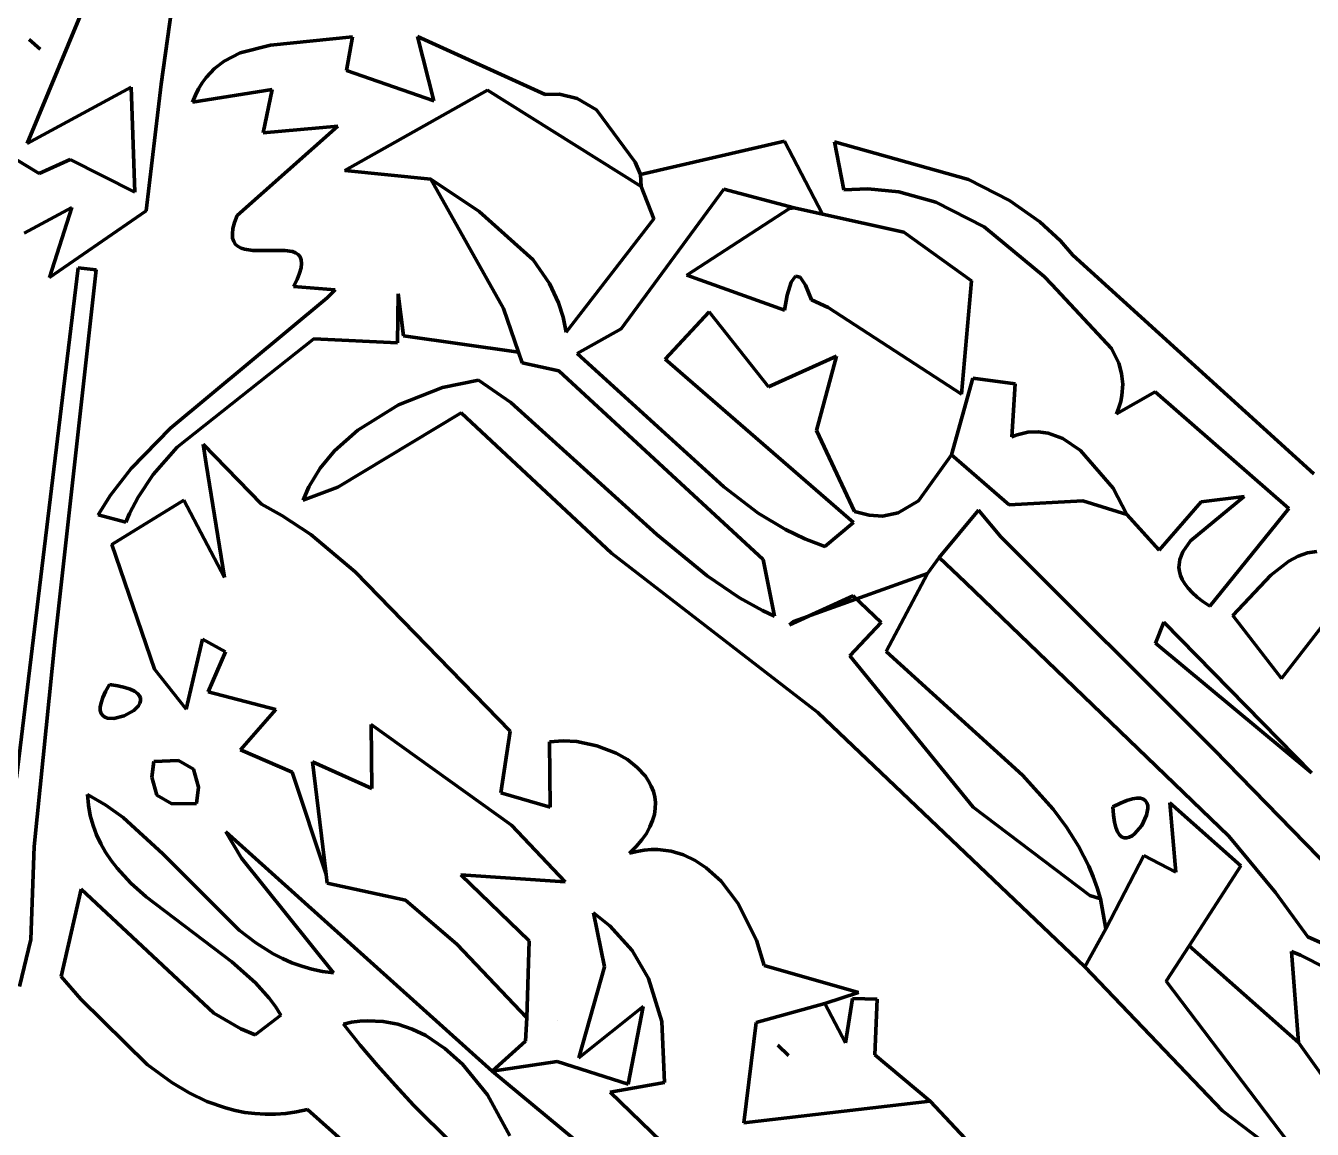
# Model space of a CAD drawing. Header units: millimetres. Extents: x 0 to 8.5, y 0 to 13.2.
# Drawn here: x 2.39 to 3.083, y 8.202 to 8.796 of the extents above; entities that cross this region are included whole.
import ezdxf

# ---------------------------------------------------------------- set-up
doc = ezdxf.new("R2010")
doc.units = ezdxf.units.MM
for name, color, linetype, lineweight in [('color#060606ff', 7, 'CONTINUOUS', 100), ('color#5c5c5cff', 7, 'CONTINUOUS', 100), ('color#aeaeaeff', 7, 'CONTINUOUS', 100), ('color#ffffffff', 7, 'CONTINUOUS', 100)]:
    doc.layers.add(name, color=color, linetype=linetype, lineweight=lineweight)

msp = doc.modelspace()

# ---------------------------------------------------------------- linework, layer by layer
at = {"layer": 'color#060606ff'}
for p, q in [((2.52164, 8.78546), (2.56591, 8.78991)), ((2.56591, 8.78991), (2.56258, 8.77175)), ((2.60085, 8.79012), (2.66956, 8.75889)), ((2.60959, 8.75554), (2.60085, 8.79012)), ((2.39189, 8.7885), (2.3977, 8.78332)), ((2.3977, 8.78332), (2.39189, 8.7885)), ((2.50546, 8.78127), (2.52164, 8.78546)), ((2.49162, 8.7729), (2.4968, 8.77686)), ((2.4968, 8.77686), (2.50546, 8.78127)), ((2.48701, 8.76798), (2.49162, 8.7729)), ((2.56258, 8.77175), (2.60959, 8.75554)), ((2.48132, 8.75856), (2.48304, 8.76199)), ((2.48304, 8.76199), (2.48494, 8.76513)), ((2.48494, 8.76513), (2.48701, 8.76798)), ((2.52257, 8.76155), (2.47979, 8.75481)), ((2.47979, 8.75481), (2.48132, 8.75856)), ((2.51778, 8.73833), (2.52257, 8.76155)), ((2.6385, 8.76117), (2.56176, 8.71806)), ((2.72133, 8.70935), (2.6385, 8.76117)), ((2.66956, 8.75889), (2.67738, 8.75909)), ((2.67738, 8.75909), (2.6869, 8.75684)), ((2.6869, 8.75684), (2.69732, 8.75071)), ((2.69732, 8.75071), (2.71811, 8.72252)), ((2.50371, 8.69376), (2.55798, 8.74195)), ((2.55798, 8.74195), (2.51778, 8.73833)), ((2.71811, 8.72252), (2.72099, 8.71592)), ((2.56176, 8.71806), (2.60806, 8.71333)), ((2.60806, 8.71333), (2.6471, 8.64365)), ((2.72099, 8.71592), (2.72133, 8.70935)), ((2.50232, 8.68995), (2.50371, 8.69376)), ((2.74582, 8.66166), (2.80115, 8.69754)), ((2.80115, 8.69754), (2.8036, 8.69796)), ((2.8036, 8.69796), (2.81882, 8.69442)), ((2.81882, 8.69442), (2.86265, 8.68477)), ((2.50119, 8.68392), (2.50149, 8.68668)), ((2.50149, 8.68668), (2.50232, 8.68995)), ((2.50135, 8.68161), (2.50119, 8.68392)), ((2.50196, 8.67972), (2.50135, 8.68161)), ((2.50295, 8.67821), (2.50196, 8.67972)), ((2.86265, 8.68477), (2.89908, 8.65849)), ((2.50428, 8.67704), (2.50295, 8.67821)), ((2.50592, 8.67617), (2.50428, 8.67704)), ((2.50782, 8.67555), (2.50592, 8.67617)), ((2.51223, 8.67494), (2.50782, 8.67555)), ((2.52953, 8.67499), (2.51223, 8.67494)), ((2.53358, 8.67431), (2.52953, 8.67499)), ((2.53524, 8.67365), (2.53358, 8.67431)), ((2.5366, 8.67273), (2.53524, 8.67365)), ((2.53761, 8.6715), (2.5366, 8.67273)), ((2.38494, 8.39073), (2.41819, 8.66565)), ((2.41819, 8.66565), (2.42796, 8.66446)), ((2.53739, 8.66273), (2.53817, 8.66558)), ((2.53824, 8.66993), (2.53761, 8.6715)), ((2.53817, 8.66558), (2.53845, 8.66797)), ((2.53845, 8.66797), (2.53824, 8.66993)), ((2.42796, 8.66446), (2.40587, 8.46579)), ((2.53409, 8.65546), (2.53604, 8.65937)), ((2.53604, 8.65937), (2.53739, 8.66273)), ((2.79844, 8.64271), (2.74582, 8.66166)), ((2.80197, 8.65788), (2.7999, 8.65094)), ((2.80432, 8.66108), (2.80197, 8.65788)), ((2.80694, 8.66056), (2.80432, 8.66108)), ((2.80982, 8.65631), (2.80694, 8.66056)), ((2.89908, 8.65849), (2.89376, 8.59747)), ((2.55648, 8.65375), (2.53409, 8.65546)), ((2.55221, 8.64943), (2.55648, 8.65375)), ((2.59049, 8.65165), (2.59018, 8.62518)), ((2.59325, 8.6289), (2.59049, 8.65165)), ((2.7999, 8.65094), (2.79844, 8.64271)), ((2.81298, 8.64833), (2.80982, 8.65631)), ((2.46795, 8.57923), (2.55221, 8.64943)), ((2.82199, 8.64422), (2.81298, 8.64833)), ((2.89376, 8.59747), (2.82199, 8.64422)), ((2.6471, 8.64365), (2.65522, 8.62018)), ((2.54509, 8.62727), (2.47143, 8.56905)), ((2.59018, 8.62518), (2.54509, 8.62727)), ((2.65522, 8.62018), (2.59325, 8.6289)), ((2.88843, 8.5649), (2.89975, 8.60623)), ((2.89975, 8.60623), (2.9226, 8.60318)), ((2.9226, 8.60318), (2.9209, 8.57453)), ((2.44675, 8.55759), (2.46795, 8.57923)), ((2.9209, 8.57453), (2.92376, 8.57567)), ((2.92376, 8.57567), (2.92943, 8.57704)), ((2.92943, 8.57704), (2.93498, 8.57727)), ((2.93498, 8.57727), (2.9404, 8.57647)), ((2.9404, 8.57647), (2.9482, 8.57361)), ((2.47143, 8.56905), (2.45861, 8.55433)), ((2.48542, 8.57066), (2.51686, 8.53826)), ((2.48714, 8.55996), (2.48542, 8.57066)), ((2.9482, 8.57361), (2.95786, 8.56727)), ((2.91938, 8.53787), (2.88843, 8.5649)), ((2.95786, 8.56727), (2.97535, 8.54691)), ((2.43555, 8.54309), (2.44675, 8.55759)), ((2.45861, 8.55433), (2.45046, 8.5421)), ((2.49691, 8.49888), (2.48714, 8.55996)), ((2.97535, 8.54691), (2.98273, 8.5327)), ((2.42888, 8.53263), (2.43555, 8.54309)), ((2.43628, 8.51652), (2.47515, 8.5405)), ((2.45046, 8.5421), (2.44586, 8.53328)), ((2.47515, 8.5405), (2.49691, 8.49888)), ((2.95911, 8.54004), (2.91938, 8.53787)), ((2.98273, 8.5327), (2.95911, 8.54004)), ((2.44586, 8.53328), (2.44384, 8.52865)), ((2.51686, 8.53826), (2.52787, 8.53229)), ((2.44384, 8.52865), (2.42888, 8.53263)), ((2.52787, 8.53229), (2.54342, 8.52199)), ((2.54342, 8.52199), (2.56725, 8.50196)), ((2.45931, 8.44946), (2.43628, 8.51652)), ((2.87543, 8.50099), (2.88169, 8.50962)), ((2.88169, 8.50962), (2.89589, 8.49606)), ((2.56725, 8.50196), (2.6508, 8.41614)), ((2.85309, 8.45896), (2.87543, 8.50099)), ((2.89589, 8.49606), (3.03768, 8.35953)), ((2.40587, 8.46579), (2.39449, 8.35399)), ((2.48504, 8.46554), (2.47624, 8.42791)), ((2.49746, 8.45887), (2.48504, 8.46554)), ((2.48823, 8.43734), (2.49746, 8.45887)), ((2.92662, 8.39236), (2.85309, 8.45896)), ((2.47624, 8.42791), (2.45931, 8.44946)), ((2.43142, 8.43419), (2.43294, 8.43743)), ((2.43294, 8.43743), (2.43509, 8.44114)), ((2.43509, 8.44114), (2.43959, 8.44049)), ((2.43959, 8.44049), (2.4433, 8.43967)), ((2.4433, 8.43967), (2.44626, 8.43869)), ((2.44626, 8.43869), (2.44853, 8.4376)), ((2.44853, 8.4376), (2.45016, 8.4364)), ((2.45016, 8.4364), (2.45121, 8.43513)), ((2.52452, 8.42773), (2.48823, 8.43734)), ((2.43006, 8.42909), (2.43048, 8.43142)), ((2.43048, 8.43142), (2.43142, 8.43419)), ((2.4506, 8.42979), (2.44816, 8.4273)), ((2.45137, 8.43112), (2.4506, 8.42979)), ((2.45121, 8.43513), (2.45173, 8.43381)), ((2.45176, 8.43247), (2.45137, 8.43112)), ((2.45173, 8.43381), (2.45176, 8.43247)), ((2.43011, 8.42716), (2.43006, 8.42909)), ((2.43058, 8.42562), (2.43011, 8.42716)), ((2.43141, 8.42445), (2.43058, 8.42562)), ((2.43255, 8.42361), (2.43141, 8.42445)), ((2.43395, 8.42309), (2.43255, 8.42361)), ((2.43732, 8.42289), (2.43395, 8.42309)), ((2.443, 8.42434), (2.43732, 8.42289)), ((2.44816, 8.4273), (2.443, 8.42434)), ((2.50558, 8.40612), (2.52452, 8.42773)), ((2.6515, 8.36546), (2.57584, 8.41975)), ((2.57584, 8.41975), (2.5763, 8.3853)), ((2.6508, 8.41614), (2.64575, 8.38294)), ((2.67201, 8.41027), (2.67921, 8.41083)), ((2.6723, 8.37518), (2.67201, 8.41027)), ((2.67921, 8.41083), (2.68657, 8.41046)), ((2.68657, 8.41046), (2.6975, 8.40827)), ((2.53347, 8.39395), (2.50558, 8.40612)), ((2.6975, 8.40827), (2.70773, 8.4043)), ((2.70773, 8.4043), (2.71385, 8.40075)), ((2.45786, 8.39131), (2.45891, 8.39983)), ((2.45891, 8.39983), (2.47228, 8.40034)), ((2.47228, 8.40034), (2.4803, 8.39569)), ((2.4803, 8.39569), (2.48298, 8.38589)), ((2.5763, 8.3853), (2.54431, 8.39961)), ((2.54431, 8.39961), (2.55154, 8.34051)), ((2.71385, 8.40075), (2.71918, 8.39656)), ((2.71918, 8.39656), (2.72354, 8.39178)), ((2.46053, 8.38167), (2.45786, 8.39131)), ((2.55174, 8.33888), (2.53347, 8.39395)), ((2.72354, 8.39178), (2.7253, 8.38919)), ((2.7253, 8.38919), (2.72673, 8.38647)), ((2.94306, 8.37416), (2.92662, 8.39236)), ((2.42374, 8.37616), (2.42323, 8.38201)), ((2.42323, 8.38201), (2.43308, 8.3763)), ((2.46856, 8.37695), (2.46053, 8.38167)), ((2.48298, 8.38589), (2.48194, 8.37715)), ((2.64575, 8.38294), (2.6723, 8.37518)), ((2.72673, 8.38647), (2.72784, 8.38363)), ((2.72784, 8.38363), (2.72857, 8.38068)), ((2.72857, 8.38068), (2.72893, 8.37763)), ((2.42473, 8.37059), (2.42374, 8.37616)), ((2.43308, 8.3763), (2.44234, 8.36962)), ((2.48194, 8.37715), (2.46856, 8.37695)), ((2.72887, 8.37447), (2.72838, 8.37123)), ((2.72893, 8.37763), (2.72887, 8.37447)), ((2.95032, 8.36443), (2.94306, 8.37416)), ((2.9793, 8.37732), (2.97528, 8.37526)), ((2.97528, 8.37526), (2.97553, 8.37079)), ((2.98277, 8.37876), (2.9793, 8.37732)), ((2.98572, 8.37964), (2.98277, 8.37876)), ((2.98816, 8.38001), (2.98572, 8.37964)), ((2.99014, 8.37993), (2.98816, 8.38001)), ((2.99168, 8.37944), (2.99014, 8.37993)), ((2.99281, 8.37859), (2.99168, 8.37944)), ((2.99357, 8.37744), (2.99281, 8.37859)), ((2.99341, 8.37087), (2.99406, 8.37445)), ((2.99397, 8.37605), (2.99357, 8.37744)), ((2.99406, 8.37445), (2.99397, 8.37605)), ((3.0442, 8.34362), (3.00593, 8.37746)), ((3.00593, 8.37746), (3.00904, 8.34007)), ((2.42618, 8.3653), (2.42473, 8.37059)), ((2.44234, 8.36962), (2.46371, 8.35003)), ((2.72743, 8.36791), (2.72601, 8.36451)), ((2.72838, 8.37123), (2.72743, 8.36791)), ((2.97553, 8.37079), (2.97603, 8.3671)), ((2.97603, 8.3671), (2.97675, 8.36415)), ((2.99079, 8.3653), (2.99341, 8.37087)), ((2.42804, 8.36026), (2.42618, 8.3653)), ((2.4303, 8.35545), (2.42804, 8.36026)), ((2.50609, 8.34766), (2.49772, 8.36194)), ((2.49772, 8.36194), (2.64105, 8.23299)), ((2.68032, 8.33494), (2.6515, 8.36546)), ((2.72407, 8.36104), (2.72161, 8.35751)), ((2.72601, 8.36451), (2.72407, 8.36104)), ((2.95678, 8.35417), (2.95032, 8.36443)), ((2.97675, 8.36415), (2.97767, 8.36188)), ((2.97767, 8.36188), (2.97874, 8.36024)), ((2.97874, 8.36024), (2.97995, 8.35918)), ((2.98552, 8.35968), (2.98694, 8.36074)), ((2.98694, 8.36074), (2.99079, 8.3653)), ((2.39449, 8.35399), (2.39273, 8.30398)), ((2.43293, 8.35085), (2.4303, 8.35545)), ((2.7186, 8.35393), (2.71502, 8.3503)), ((2.72161, 8.35751), (2.7186, 8.35393)), ((2.96231, 8.34332), (2.95678, 8.35417)), ((2.97995, 8.35918), (2.98127, 8.35864)), ((2.98127, 8.35864), (2.98265, 8.35859)), ((2.98265, 8.35859), (2.98408, 8.35895)), ((2.98408, 8.35895), (2.98552, 8.35968)), ((3.03768, 8.35953), (3.06278, 8.32929)), ((2.43589, 8.34646), (2.43293, 8.35085)), ((2.43916, 8.34224), (2.43589, 8.34646)), ((2.46371, 8.35003), (2.50483, 8.30895)), ((2.55567, 8.28598), (2.50609, 8.34766)), ((2.71502, 8.3503), (2.71898, 8.35133)), ((2.71898, 8.35133), (2.72285, 8.352)), ((2.72285, 8.352), (2.72663, 8.35234)), ((2.72663, 8.35234), (2.73032, 8.35235)), ((2.73032, 8.35235), (2.73741, 8.35146)), ((2.73741, 8.35146), (2.7441, 8.34945)), ((2.7441, 8.34945), (2.75039, 8.34643)), ((2.75039, 8.34643), (2.75626, 8.34253)), ((2.9919, 8.34918), (2.97144, 8.30971)), ((3.00904, 8.34007), (2.9919, 8.34918)), ((2.4465, 8.33427), (2.43916, 8.34224)), ((2.55154, 8.34051), (2.55174, 8.33888)), ((2.75626, 8.34253), (2.76426, 8.33527)), ((2.96469, 8.33764), (2.96231, 8.34332)), ((3.01627, 8.30048), (3.0442, 8.34362)), ((2.45472, 8.32681), (2.4465, 8.33427)), ((2.66095, 8.30318), (2.62414, 8.3388)), ((2.62414, 8.3388), (2.68032, 8.33494)), ((2.76426, 8.33527), (2.77333, 8.32355)), ((2.96679, 8.33179), (2.96469, 8.33764)), ((2.40896, 8.28399), (2.41973, 8.33092)), ((2.41973, 8.33092), (2.49131, 8.26416)), ((2.50092, 8.29196), (2.45472, 8.32681)), ((2.9686, 8.32576), (2.96679, 8.33179)), ((2.97144, 8.30971), (2.9686, 8.32576)), ((3.06278, 8.32929), (3.08016, 8.30536)), ((2.70446, 8.31126), (2.69563, 8.31835)), ((2.69563, 8.31835), (2.70154, 8.28916)), ((2.77333, 8.32355), (2.78334, 8.30352)), ((2.50483, 8.30895), (2.51376, 8.30212)), ((2.71648, 8.29794), (2.70446, 8.31126)), ((3.08016, 8.30536), (3.09512, 8.29867)), ((2.39273, 8.30398), (2.38656, 8.27859)), ((2.51376, 8.30212), (2.5232, 8.2962)), ((2.65973, 8.26179), (2.66095, 8.30318)), ((2.72526, 8.28296), (2.71648, 8.29794)), ((2.78334, 8.30352), (2.78745, 8.28988)), ((3.07523, 8.24846), (3.01627, 8.30048)), ((2.51361, 8.28055), (2.50092, 8.29196)), ((2.5232, 8.2962), (2.52814, 8.29365)), ((2.52814, 8.29365), (2.53326, 8.29141)), ((2.53326, 8.29141), (2.53855, 8.2895)), ((3.07623, 8.29547), (3.07139, 8.29746)), ((3.07139, 8.29746), (3.07523, 8.24846)), ((3.0901, 8.28846), (3.07623, 8.29547)), ((2.41958, 8.27178), (2.40896, 8.28399)), ((2.53855, 8.2895), (2.54404, 8.28794)), ((2.54404, 8.28794), (2.54975, 8.28675)), ((2.54975, 8.28675), (2.55567, 8.28598)), ((2.70154, 8.28916), (2.68776, 8.24026)), ((2.78745, 8.28988), (2.83825, 8.27544)), ((2.52104, 8.27224), (2.51361, 8.28055)), ((2.73248, 8.25969), (2.72526, 8.28296)), ((2.45527, 8.23657), (2.41958, 8.27178)), ((2.52436, 8.26783), (2.52104, 8.27224)), ((2.83825, 8.27544), (2.8201, 8.2694)), ((2.49131, 8.26416), (2.5058, 8.25585)), ((2.51353, 8.25257), (2.52738, 8.26321)), ((2.52738, 8.26321), (2.52436, 8.26783)), ((2.68776, 8.24026), (2.72242, 8.26783)), ((2.72242, 8.26783), (2.71424, 8.22605)), ((2.8201, 8.2694), (2.78324, 8.25929)), ((2.5654, 8.25931), (2.56101, 8.25837)), ((2.56101, 8.25837), (2.57003, 8.24707)), ((2.56974, 8.25992), (2.5654, 8.25931)), ((2.574, 8.26019), (2.56974, 8.25992)), ((2.58232, 8.25981), (2.574, 8.26019)), ((2.59033, 8.25827), (2.58232, 8.25981)), ((2.59801, 8.25568), (2.59033, 8.25827)), ((2.659, 8.24924), (2.65973, 8.26179)), ((2.6765, 8.2604), (2.6765, 8.2604)), ((2.73382, 8.22687), (2.73248, 8.25969)), ((2.78324, 8.25929), (2.77661, 8.20521)), ((2.5058, 8.25585), (2.51353, 8.25257)), ((2.60535, 8.25214), (2.59801, 8.25568)), ((2.61566, 8.24528), (2.60535, 8.25214)), ((2.64105, 8.23299), (2.659, 8.24924)), ((2.57003, 8.24707), (2.57935, 8.23605)), ((2.62506, 8.23686), (2.61566, 8.24528)), ((2.46858, 8.22685), (2.45527, 8.23657)), ((2.57935, 8.23605), (2.58894, 8.22529)), ((2.63852, 8.22029), (2.62506, 8.23686)), ((2.67614, 8.23824), (2.64105, 8.23299)), ((2.71424, 8.22605), (2.67614, 8.23824)), ((2.64105, 8.23299), (2.75746, 8.13651)), ((2.47788, 8.22132), (2.46858, 8.22685)), ((2.48754, 8.21671), (2.47788, 8.22132)), ((2.58894, 8.22529), (2.59877, 8.21477)), ((2.70462, 8.22178), (2.73382, 8.22687)), ((2.77464, 8.15385), (2.70462, 8.22178)), ((2.49757, 8.21317), (2.48754, 8.21671)), ((2.59877, 8.21477), (2.61911, 8.19437)), ((2.65062, 8.19821), (2.63852, 8.22029)), ((2.77661, 8.20521), (2.87695, 8.21677)), ((2.87695, 8.21677), (2.89849, 8.1937)), ((2.50273, 8.21183), (2.49757, 8.21317)), ((2.50799, 8.21081), (2.50273, 8.21183)), ((2.51334, 8.21013), (2.50799, 8.21081)), ((2.5188, 8.20979), (2.51334, 8.21013)), ((2.52436, 8.20982), (2.5188, 8.20979)), ((2.53002, 8.21024), (2.52436, 8.20982)), ((2.53579, 8.21105), (2.53002, 8.21024)), ((2.54166, 8.21228), (2.53579, 8.21105)), ((2.7359, 8.0404), (2.54166, 8.21228))]:
    msp.add_line(p, q, dxfattribs=at)
at = {"layer": 'color#5c5c5cff'}
for p, q in [((2.49238, 8.98003), (2.46295, 8.76449)), ((2.39077, 8.73247), (2.42839, 8.82322)), ((2.44673, 8.76293), (2.39077, 8.73247)), ((2.44867, 8.70637), (2.44673, 8.76293)), ((2.46295, 8.76449), (2.45488, 8.6963)), ((2.36263, 8.73708), (2.39723, 8.71644)), ((2.72099, 8.71592), (2.79852, 8.73379)), ((2.79852, 8.73379), (2.81882, 8.69442)), ((2.83043, 8.70764), (2.82534, 8.73334)), ((2.82534, 8.73334), (2.89758, 8.71316)), ((2.39723, 8.71644), (2.41384, 8.72391)), ((2.41384, 8.72391), (2.44867, 8.70637)), ((2.6471, 8.64365), (2.60806, 8.71333)), ((2.60806, 8.71333), (2.634, 8.6959)), ((2.72133, 8.70935), (2.72099, 8.71592)), ((2.89758, 8.71316), (2.91966, 8.70181)), ((2.76584, 8.70802), (2.71048, 8.63282)), ((2.72816, 8.692), (2.72133, 8.70935)), ((2.8036, 8.69796), (2.76584, 8.70802)), ((2.84325, 8.70818), (2.83043, 8.70764)), ((2.85991, 8.70648), (2.84325, 8.70818)), ((2.8799, 8.70089), (2.85991, 8.70648)), ((2.90597, 8.68767), (2.8799, 8.70089)), ((2.91966, 8.70181), (2.93586, 8.69034)), ((2.41477, 8.69815), (2.38914, 8.68417)), ((2.40267, 8.66044), (2.41477, 8.69815)), ((2.45488, 8.6963), (2.40267, 8.66044)), ((2.634, 8.6959), (2.66308, 8.66983)), ((2.81882, 8.69442), (2.8036, 8.69796)), ((2.68085, 8.63101), (2.72816, 8.692)), ((2.9383, 8.6609), (2.90597, 8.68767)), ((2.93586, 8.69034), (2.94694, 8.68013)), ((2.94694, 8.68013), (2.95374, 8.67248)), ((2.95374, 8.67248), (3.08345, 8.55461)), ((2.66308, 8.66983), (2.67185, 8.65721)), ((2.94232, 8.65654), (2.9383, 8.6609)), ((2.67185, 8.65721), (2.67682, 8.64668)), ((2.97446, 8.62218), (2.94232, 8.65654)), ((2.67682, 8.64668), (2.67924, 8.63909)), ((2.65522, 8.62018), (2.6471, 8.64365)), ((2.67924, 8.63909), (2.68085, 8.63101)), ((2.73422, 8.6164), (2.75786, 8.64197)), ((2.75786, 8.64197), (2.78988, 8.60151)), ((2.71048, 8.63282), (2.68687, 8.6194)), ((2.65718, 8.61434), (2.65522, 8.62018)), ((2.68687, 8.6194), (2.76572, 8.54765)), ((2.83563, 8.52843), (2.73422, 8.6164)), ((2.78988, 8.60151), (2.82642, 8.61808)), ((2.82642, 8.61808), (2.81563, 8.57803)), ((2.97836, 8.6143), (2.97446, 8.62218)), ((2.67689, 8.61013), (2.65718, 8.61434)), ((2.787, 8.50848), (2.67689, 8.61013)), ((2.97995, 8.60875), (2.97836, 8.6143)), ((2.61435, 8.60113), (2.63377, 8.60516)), ((2.63377, 8.60516), (2.65117, 8.59309)), ((2.98058, 8.60291), (2.97995, 8.60875)), ((2.98011, 8.59677), (2.98058, 8.60291)), ((2.59066, 8.59184), (2.61435, 8.60113)), ((2.99793, 8.59882), (2.97709, 8.58691)), ((2.97943, 8.59357), (2.98011, 8.59677)), ((3.06987, 8.53592), (2.99793, 8.59882)), ((2.56872, 8.57824), (2.59066, 8.59184)), ((2.65117, 8.59309), (2.72964, 8.52192)), ((2.97709, 8.58691), (2.97843, 8.59029)), ((2.97843, 8.59029), (2.97943, 8.59357)), ((2.62444, 8.58748), (2.5579, 8.54752)), ((2.70537, 8.51202), (2.62444, 8.58748)), ((2.5562, 8.56707), (2.56872, 8.57824)), ((2.81563, 8.57803), (2.83609, 8.53441)), ((2.5484, 8.55771), (2.5562, 8.56707)), ((2.8705, 8.54018), (2.88843, 8.5649)), ((2.88843, 8.5649), (2.91938, 8.53787)), ((2.54228, 8.5476), (2.5484, 8.55771)), ((2.53928, 8.54047), (2.54228, 8.5476)), ((2.5579, 8.54752), (2.53928, 8.54047)), ((2.76572, 8.54765), (2.7843, 8.53355)), ((2.85972, 8.53362), (2.8705, 8.54018)), ((2.91938, 8.53787), (2.95911, 8.54004)), ((2.95911, 8.54004), (2.98273, 8.5327)), ((3.04594, 8.54236), (3.017, 8.51851)), ((3.02284, 8.53963), (3.04594, 8.54236)), ((2.7843, 8.53355), (2.79904, 8.5246)), ((2.83609, 8.53441), (2.84405, 8.53235)), ((2.85124, 8.53193), (2.85972, 8.53362)), ((2.9028, 8.53507), (2.88169, 8.50962)), ((2.91492, 8.52077), (2.9028, 8.53507)), ((3.00006, 8.51349), (3.02284, 8.53963)), ((3.02738, 8.48331), (3.06987, 8.53592)), ((2.82011, 8.51554), (2.83563, 8.52843)), ((2.84405, 8.53235), (2.85124, 8.53193)), ((2.98273, 8.5327), (3.00006, 8.51349)), ((2.72964, 8.52192), (2.75679, 8.49964)), ((2.79904, 8.5246), (2.80935, 8.51962)), ((2.80935, 8.51962), (2.82011, 8.51554)), ((3.02951, 8.40619), (2.91492, 8.52077)), ((3.01284, 8.51259), (3.01124, 8.5085)), ((3.017, 8.51851), (3.01284, 8.51259)), ((3.08508, 8.51275), (3.08004, 8.51208)), ((2.81635, 8.42622), (2.70537, 8.51202)), ((2.7931, 8.47793), (2.787, 8.50848)), ((2.88169, 8.50962), (2.87543, 8.50099)), ((3.01124, 8.5085), (3.01078, 8.50428)), ((3.06999, 8.50756), (3.06026, 8.50007)), ((3.075, 8.51029), (3.06999, 8.50756)), ((3.08004, 8.51208), (3.075, 8.51029)), ((2.75679, 8.49964), (2.7743, 8.48793)), ((2.87543, 8.50099), (2.80334, 8.47521)), ((3.01078, 8.50428), (3.01103, 8.50211)), ((3.01103, 8.50211), (3.01163, 8.49991)), ((3.01163, 8.49991), (3.01259, 8.49767)), ((3.06026, 8.50007), (3.03974, 8.47829)), ((3.01259, 8.49767), (3.01395, 8.49539)), ((3.01395, 8.49539), (3.01573, 8.49307)), ((3.01573, 8.49307), (3.01793, 8.4907)), ((3.06608, 8.44448), (3.1064, 8.49677)), ((2.7743, 8.48793), (2.78667, 8.48105)), ((2.80116, 8.47339), (2.83536, 8.48893)), ((2.83536, 8.48893), (2.85053, 8.47454)), ((3.01793, 8.4907), (3.0206, 8.48829)), ((3.0206, 8.48829), (3.02374, 8.48582)), ((3.02374, 8.48582), (3.02738, 8.48331)), ((2.78667, 8.48105), (2.7931, 8.47793)), ((3.03974, 8.47829), (3.06608, 8.44448)), ((2.80334, 8.47521), (2.80116, 8.47339)), ((2.85053, 8.47454), (2.8337, 8.45662)), ((3.00267, 8.47486), (2.99819, 8.46353)), ((3.08212, 8.39357), (3.00267, 8.47486)), ((2.99819, 8.46353), (3.08212, 8.39357)), ((2.8337, 8.45662), (2.90008, 8.37522)), ((2.96018, 8.28912), (2.81635, 8.42622)), ((3.14964, 8.28299), (3.02951, 8.40619)), ((2.90008, 8.37522), (2.96279, 8.32753)), ((2.96279, 8.32753), (2.9686, 8.32576)), ((2.9686, 8.32576), (2.97144, 8.30971)), ((2.97144, 8.30971), (2.96018, 8.28912)), ((3.07139, 8.29746), (3.07623, 8.29547)), ((3.07523, 8.24846), (3.07139, 8.29746)), ((3.07623, 8.29547), (3.0901, 8.28846)), ((2.83127, 8.24831), (2.83508, 8.27208)), ((2.83508, 8.27208), (2.84824, 8.27177)), ((2.84824, 8.27177), (2.84702, 8.24183)), ((2.78324, 8.25929), (2.8201, 8.2694)), ((2.8201, 8.2694), (2.83127, 8.24831)), ((2.77661, 8.20521), (2.78324, 8.25929)), ((2.79493, 8.24703), (2.80052, 8.24145)), ((2.80052, 8.24145), (2.79493, 8.24703)), ((3.09541, 8.22006), (3.07523, 8.24846)), ((2.84702, 8.24183), (2.87695, 8.21677)), ((2.87695, 8.21677), (2.77661, 8.20521))]:
    msp.add_line(p, q, dxfattribs=at)
at = {"layer": 'color#aeaeaeff'}
for p, q in [((2.57584, 8.41975), (2.6515, 8.36546)), ((2.5763, 8.3853), (2.57584, 8.41975)), ((2.55154, 8.34051), (2.54431, 8.39961)), ((2.54431, 8.39961), (2.5763, 8.3853)), ((2.97528, 8.37526), (2.9793, 8.37732)), ((2.97553, 8.37079), (2.97528, 8.37526)), ((2.9793, 8.37732), (2.98277, 8.37876)), ((2.98277, 8.37876), (2.98572, 8.37964)), ((2.98572, 8.37964), (2.98816, 8.38001)), ((2.98816, 8.38001), (2.99014, 8.37993)), ((2.99014, 8.37993), (2.99168, 8.37944)), ((2.99168, 8.37944), (2.99281, 8.37859)), ((2.99281, 8.37859), (2.99357, 8.37744)), ((2.99406, 8.37445), (2.99341, 8.37087)), ((2.99357, 8.37744), (2.99397, 8.37605)), ((2.99397, 8.37605), (2.99406, 8.37445)), ((3.00593, 8.37746), (3.0442, 8.34362)), ((3.00904, 8.34007), (3.00593, 8.37746)), ((2.97603, 8.3671), (2.97553, 8.37079)), ((2.97675, 8.36415), (2.97603, 8.3671)), ((2.99341, 8.37087), (2.99079, 8.3653)), ((2.6515, 8.36546), (2.68032, 8.33494)), ((2.97767, 8.36188), (2.97675, 8.36415)), ((2.97874, 8.36024), (2.97767, 8.36188)), ((2.97995, 8.35918), (2.97874, 8.36024)), ((2.98694, 8.36074), (2.98552, 8.35968)), ((2.99079, 8.3653), (2.98694, 8.36074)), ((2.98127, 8.35864), (2.97995, 8.35918)), ((2.98265, 8.35859), (2.98127, 8.35864)), ((2.98408, 8.35895), (2.98265, 8.35859)), ((2.98552, 8.35968), (2.98408, 8.35895)), ((2.97144, 8.30971), (2.9919, 8.34918)), ((2.9919, 8.34918), (3.00904, 8.34007)), ((2.55174, 8.33888), (2.55154, 8.34051)), ((3.0442, 8.34362), (3.01627, 8.30048)), ((2.5523, 8.33416), (2.55174, 8.33888)), ((2.59441, 8.3251), (2.5523, 8.33416)), ((2.68032, 8.33494), (2.62414, 8.3388)), ((2.62414, 8.3388), (2.66095, 8.30318)), ((2.6221, 8.30136), (2.59441, 8.3251)), ((2.96018, 8.28912), (2.97144, 8.30971)), ((2.65973, 8.26179), (2.6221, 8.30136)), ((2.66095, 8.30318), (2.65973, 8.26179)), ((3.01627, 8.30048), (3.00399, 8.28148)), ((3.0342, 8.21164), (2.96018, 8.28912)), ((3.00399, 8.28148), (3.08075, 8.18032)), ((2.6765, 8.2604), (2.6765, 8.2604)), ((2.79493, 8.24703), (2.80052, 8.24145)), ((2.80052, 8.24145), (2.79493, 8.24703)), ((3.06106, 8.19139), (3.0342, 8.21164))]:
    msp.add_line(p, q, dxfattribs=at)
at = {"layer": 'color#ffffffff'}
for p, q in [((2.46295, 8.76449), (2.49238, 8.98003)), ((2.42839, 8.82322), (2.39077, 8.73247)), ((2.56591, 8.78991), (2.52164, 8.78546)), ((2.56258, 8.77175), (2.56591, 8.78991)), ((2.66956, 8.75889), (2.60085, 8.79012)), ((2.60085, 8.79012), (2.60959, 8.75554)), ((2.39189, 8.7885), (2.3977, 8.78332)), ((2.3977, 8.78332), (2.39189, 8.7885)), ((2.52164, 8.78546), (2.50546, 8.78127)), ((2.4968, 8.77686), (2.49162, 8.7729)), ((2.50546, 8.78127), (2.4968, 8.77686)), ((2.49162, 8.7729), (2.48701, 8.76798)), ((2.60959, 8.75554), (2.56258, 8.77175)), ((2.39077, 8.73247), (2.44673, 8.76293)), ((2.44673, 8.76293), (2.44867, 8.70637)), ((2.45488, 8.6963), (2.46295, 8.76449)), ((2.48304, 8.76199), (2.48132, 8.75856)), ((2.48494, 8.76513), (2.48304, 8.76199)), ((2.48701, 8.76798), (2.48494, 8.76513)), ((2.47979, 8.75481), (2.52257, 8.76155)), ((2.48132, 8.75856), (2.47979, 8.75481)), ((2.52257, 8.76155), (2.51778, 8.73833)), ((2.56176, 8.71806), (2.6385, 8.76117)), ((2.6385, 8.76117), (2.72133, 8.70935)), ((2.67738, 8.75909), (2.66956, 8.75889)), ((2.6869, 8.75684), (2.67738, 8.75909)), ((2.69732, 8.75071), (2.6869, 8.75684)), ((2.71811, 8.72252), (2.69732, 8.75071)), ((2.55798, 8.74195), (2.50371, 8.69376)), ((2.51778, 8.73833), (2.55798, 8.74195)), ((2.39723, 8.71644), (2.36263, 8.73708)), ((2.79852, 8.73379), (2.72099, 8.71592)), ((2.81882, 8.69442), (2.79852, 8.73379)), ((2.89758, 8.71316), (2.82534, 8.73334)), ((2.82534, 8.73334), (2.83043, 8.70764)), ((2.41384, 8.72391), (2.39723, 8.71644)), ((2.44867, 8.70637), (2.41384, 8.72391)), ((2.72099, 8.71592), (2.71811, 8.72252)), ((2.60806, 8.71333), (2.56176, 8.71806)), ((2.634, 8.6959), (2.60806, 8.71333)), ((2.91966, 8.70181), (2.89758, 8.71316)), ((2.71048, 8.63282), (2.76584, 8.70802)), ((2.72133, 8.70935), (2.72816, 8.692)), ((2.76584, 8.70802), (2.8036, 8.69796)), ((2.83043, 8.70764), (2.84325, 8.70818)), ((2.84325, 8.70818), (2.85991, 8.70648)), ((2.85991, 8.70648), (2.8799, 8.70089)), ((2.8799, 8.70089), (2.90597, 8.68767)), ((2.93586, 8.69034), (2.91966, 8.70181)), ((2.38914, 8.68417), (2.41477, 8.69815)), ((2.41477, 8.69815), (2.40267, 8.66044)), ((2.40267, 8.66044), (2.45488, 8.6963)), ((2.50371, 8.69376), (2.50232, 8.68995)), ((2.66308, 8.66983), (2.634, 8.6959)), ((2.80115, 8.69754), (2.74582, 8.66166)), ((2.8036, 8.69796), (2.80115, 8.69754)), ((2.86265, 8.68477), (2.81882, 8.69442)), ((2.50149, 8.68668), (2.50119, 8.68392)), ((2.50232, 8.68995), (2.50149, 8.68668)), ((2.72816, 8.692), (2.68085, 8.63101)), ((2.90597, 8.68767), (2.9383, 8.6609)), ((2.94694, 8.68013), (2.93586, 8.69034)), ((2.50119, 8.68392), (2.50135, 8.68161)), ((2.50135, 8.68161), (2.50196, 8.67972)), ((2.50196, 8.67972), (2.50295, 8.67821)), ((2.89908, 8.65849), (2.86265, 8.68477)), ((2.95374, 8.67248), (2.94694, 8.68013)), ((2.50295, 8.67821), (2.50428, 8.67704)), ((2.50428, 8.67704), (2.50592, 8.67617)), ((2.50592, 8.67617), (2.50782, 8.67555)), ((2.50782, 8.67555), (2.51223, 8.67494)), ((2.51223, 8.67494), (2.52953, 8.67499)), ((2.52953, 8.67499), (2.53358, 8.67431)), ((2.53358, 8.67431), (2.53524, 8.67365)), ((2.53524, 8.67365), (2.5366, 8.67273)), ((2.5366, 8.67273), (2.53761, 8.6715)), ((3.08345, 8.55461), (2.95374, 8.67248)), ((2.41819, 8.66565), (2.38494, 8.39073)), ((2.42796, 8.66446), (2.41819, 8.66565)), ((2.53817, 8.66558), (2.53739, 8.66273)), ((2.53761, 8.6715), (2.53824, 8.66993)), ((2.53845, 8.66797), (2.53817, 8.66558)), ((2.53824, 8.66993), (2.53845, 8.66797)), ((2.67185, 8.65721), (2.66308, 8.66983)), ((2.40587, 8.46579), (2.42796, 8.66446)), ((2.53604, 8.65937), (2.53409, 8.65546)), ((2.53739, 8.66273), (2.53604, 8.65937)), ((2.74582, 8.66166), (2.79844, 8.64271)), ((2.7999, 8.65094), (2.80197, 8.65788)), ((2.80197, 8.65788), (2.80432, 8.66108)), ((2.80432, 8.66108), (2.80694, 8.66056)), ((2.80694, 8.66056), (2.80982, 8.65631)), ((2.89376, 8.59747), (2.89908, 8.65849)), ((2.9383, 8.6609), (2.94232, 8.65654)), ((2.53409, 8.65546), (2.55648, 8.65375)), ((2.55648, 8.65375), (2.55221, 8.64943)), ((2.59018, 8.62518), (2.59049, 8.65165)), ((2.59049, 8.65165), (2.59325, 8.6289)), ((2.67682, 8.64668), (2.67185, 8.65721)), ((2.79844, 8.64271), (2.7999, 8.65094)), ((2.80982, 8.65631), (2.81298, 8.64833)), ((2.94232, 8.65654), (2.97446, 8.62218)), ((2.55221, 8.64943), (2.46795, 8.57923)), ((2.67924, 8.63909), (2.67682, 8.64668)), ((2.81298, 8.64833), (2.82199, 8.64422)), ((2.82199, 8.64422), (2.89376, 8.59747)), ((2.68085, 8.63101), (2.67924, 8.63909)), ((2.75786, 8.64197), (2.73422, 8.6164)), ((2.78988, 8.60151), (2.75786, 8.64197)), ((2.68687, 8.6194), (2.71048, 8.63282)), ((2.47143, 8.56905), (2.54509, 8.62727)), ((2.54509, 8.62727), (2.59018, 8.62518)), ((2.59325, 8.6289), (2.65522, 8.62018)), ((2.65522, 8.62018), (2.65718, 8.61434)), ((2.76572, 8.54765), (2.68687, 8.6194)), ((2.73422, 8.6164), (2.83563, 8.52843)), ((2.82642, 8.61808), (2.78988, 8.60151)), ((2.81563, 8.57803), (2.82642, 8.61808)), ((2.97446, 8.62218), (2.97836, 8.6143)), ((2.65718, 8.61434), (2.67689, 8.61013)), ((2.67689, 8.61013), (2.787, 8.50848)), ((2.97836, 8.6143), (2.97995, 8.60875)), ((2.63377, 8.60516), (2.61435, 8.60113)), ((2.65117, 8.59309), (2.63377, 8.60516)), ((2.89975, 8.60623), (2.88843, 8.5649)), ((2.9226, 8.60318), (2.89975, 8.60623)), ((2.9209, 8.57453), (2.9226, 8.60318)), ((2.97995, 8.60875), (2.98058, 8.60291)), ((2.98058, 8.60291), (2.98011, 8.59677)), ((2.61435, 8.60113), (2.59066, 8.59184)), ((2.97709, 8.58691), (2.99793, 8.59882)), ((2.98011, 8.59677), (2.97943, 8.59357)), ((2.99793, 8.59882), (3.06987, 8.53592)), ((2.59066, 8.59184), (2.56872, 8.57824)), ((2.72964, 8.52192), (2.65117, 8.59309)), ((2.97843, 8.59029), (2.97709, 8.58691)), ((2.97943, 8.59357), (2.97843, 8.59029)), ((2.5579, 8.54752), (2.62444, 8.58748)), ((2.62444, 8.58748), (2.70537, 8.51202)), ((2.46795, 8.57923), (2.44675, 8.55759)), ((2.56872, 8.57824), (2.5562, 8.56707)), ((2.83609, 8.53441), (2.81563, 8.57803)), ((2.92376, 8.57567), (2.9209, 8.57453)), ((2.92943, 8.57704), (2.92376, 8.57567)), ((2.93498, 8.57727), (2.92943, 8.57704)), ((2.9404, 8.57647), (2.93498, 8.57727)), ((2.9482, 8.57361), (2.9404, 8.57647)), ((2.45861, 8.55433), (2.47143, 8.56905)), ((2.51686, 8.53826), (2.48542, 8.57066)), ((2.48542, 8.57066), (2.48714, 8.55996)), ((2.95786, 8.56727), (2.9482, 8.57361)), ((2.5562, 8.56707), (2.5484, 8.55771)), ((2.88843, 8.5649), (2.8705, 8.54018)), ((2.97535, 8.54691), (2.95786, 8.56727)), ((2.44675, 8.55759), (2.43555, 8.54309)), ((2.45046, 8.5421), (2.45861, 8.55433)), ((2.48714, 8.55996), (2.49691, 8.49888)), ((2.5484, 8.55771), (2.54228, 8.5476)), ((2.54228, 8.5476), (2.53928, 8.54047)), ((2.53928, 8.54047), (2.5579, 8.54752)), ((2.7843, 8.53355), (2.76572, 8.54765)), ((2.98273, 8.5327), (2.97535, 8.54691)), ((2.43555, 8.54309), (2.42888, 8.53263)), ((2.47515, 8.5405), (2.43628, 8.51652)), ((2.44586, 8.53328), (2.45046, 8.5421)), ((2.49691, 8.49888), (2.47515, 8.5405)), ((2.8705, 8.54018), (2.85972, 8.53362)), ((3.017, 8.51851), (3.04594, 8.54236)), ((3.04594, 8.54236), (3.02284, 8.53963)), ((2.44384, 8.52865), (2.44586, 8.53328)), ((2.52787, 8.53229), (2.51686, 8.53826)), ((2.79904, 8.5246), (2.7843, 8.53355)), ((2.84405, 8.53235), (2.83609, 8.53441)), ((2.85972, 8.53362), (2.85124, 8.53193)), ((2.88169, 8.50962), (2.9028, 8.53507)), ((2.9028, 8.53507), (2.91492, 8.52077)), ((3.02284, 8.53963), (3.00006, 8.51349)), ((3.06987, 8.53592), (3.02738, 8.48331)), ((2.42888, 8.53263), (2.44384, 8.52865)), ((2.54342, 8.52199), (2.52787, 8.53229)), ((2.83563, 8.52843), (2.82011, 8.51554)), ((2.85124, 8.53193), (2.84405, 8.53235)), ((3.00006, 8.51349), (2.98273, 8.5327)), ((2.56725, 8.50196), (2.54342, 8.52199)), ((2.75679, 8.49964), (2.72964, 8.52192)), ((2.80935, 8.51962), (2.79904, 8.5246)), ((2.82011, 8.51554), (2.80935, 8.51962)), ((2.91492, 8.52077), (3.02951, 8.40619)), ((2.43628, 8.51652), (2.45931, 8.44946)), ((3.01124, 8.5085), (3.01284, 8.51259)), ((3.01284, 8.51259), (3.017, 8.51851)), ((3.08004, 8.51208), (3.08508, 8.51275)), ((2.70537, 8.51202), (2.81635, 8.42622)), ((2.787, 8.50848), (2.7931, 8.47793)), ((2.89589, 8.49606), (2.88169, 8.50962)), ((3.01078, 8.50428), (3.01124, 8.5085)), ((3.06026, 8.50007), (3.06999, 8.50756)), ((3.06999, 8.50756), (3.075, 8.51029)), ((3.075, 8.51029), (3.08004, 8.51208)), ((2.6508, 8.41614), (2.56725, 8.50196)), ((2.7743, 8.48793), (2.75679, 8.49964)), ((2.80334, 8.47521), (2.87543, 8.50099)), ((2.87543, 8.50099), (2.85309, 8.45896)), ((3.01103, 8.50211), (3.01078, 8.50428)), ((3.01163, 8.49991), (3.01103, 8.50211)), ((3.01259, 8.49767), (3.01163, 8.49991)), ((3.03974, 8.47829), (3.06026, 8.50007)), ((3.03768, 8.35953), (2.89589, 8.49606)), ((3.01395, 8.49539), (3.01259, 8.49767)), ((3.01573, 8.49307), (3.01395, 8.49539)), ((3.01793, 8.4907), (3.01573, 8.49307)), ((3.1064, 8.49677), (3.06608, 8.44448)), ((2.78667, 8.48105), (2.7743, 8.48793)), ((2.83536, 8.48893), (2.80116, 8.47339)), ((2.85053, 8.47454), (2.83536, 8.48893)), ((3.0206, 8.48829), (3.01793, 8.4907)), ((3.02374, 8.48582), (3.0206, 8.48829)), ((3.02738, 8.48331), (3.02374, 8.48582)), ((2.7931, 8.47793), (2.78667, 8.48105)), ((3.06608, 8.44448), (3.03974, 8.47829)), ((2.80116, 8.47339), (2.80334, 8.47521)), ((2.8337, 8.45662), (2.85053, 8.47454)), ((2.99819, 8.46353), (3.00267, 8.47486)), ((3.00267, 8.47486), (3.08212, 8.39357)), ((2.39449, 8.35399), (2.40587, 8.46579)), ((2.47624, 8.42791), (2.48504, 8.46554)), ((2.48504, 8.46554), (2.49746, 8.45887)), ((2.49746, 8.45887), (2.48823, 8.43734)), ((2.85309, 8.45896), (2.92662, 8.39236)), ((3.08212, 8.39357), (2.99819, 8.46353)), ((2.90008, 8.37522), (2.8337, 8.45662)), ((2.45931, 8.44946), (2.47624, 8.42791)), ((2.43294, 8.43743), (2.43142, 8.43419)), ((2.43509, 8.44114), (2.43294, 8.43743)), ((2.43959, 8.44049), (2.43509, 8.44114)), ((2.4433, 8.43967), (2.43959, 8.44049)), ((2.44626, 8.43869), (2.4433, 8.43967)), ((2.44853, 8.4376), (2.44626, 8.43869)), ((2.45016, 8.4364), (2.44853, 8.4376)), ((2.45121, 8.43513), (2.45016, 8.4364)), ((2.48823, 8.43734), (2.52452, 8.42773)), ((2.43048, 8.43142), (2.43006, 8.42909)), ((2.43142, 8.43419), (2.43048, 8.43142)), ((2.44816, 8.4273), (2.4506, 8.42979)), ((2.4506, 8.42979), (2.45137, 8.43112)), ((2.45173, 8.43381), (2.45121, 8.43513)), ((2.45137, 8.43112), (2.45176, 8.43247)), ((2.45176, 8.43247), (2.45173, 8.43381)), ((2.43006, 8.42909), (2.43011, 8.42716)), ((2.43011, 8.42716), (2.43058, 8.42562)), ((2.43058, 8.42562), (2.43141, 8.42445)), ((2.43141, 8.42445), (2.43255, 8.42361)), ((2.43255, 8.42361), (2.43395, 8.42309)), ((2.43395, 8.42309), (2.43732, 8.42289)), ((2.43732, 8.42289), (2.443, 8.42434)), ((2.443, 8.42434), (2.44816, 8.4273)), ((2.52452, 8.42773), (2.50558, 8.40612)), ((2.81635, 8.42622), (2.96018, 8.28912)), ((2.64575, 8.38294), (2.6508, 8.41614)), ((2.67921, 8.41083), (2.67201, 8.41027)), ((2.67201, 8.41027), (2.6723, 8.37518)), ((2.68657, 8.41046), (2.67921, 8.41083)), ((2.6975, 8.40827), (2.68657, 8.41046)), ((2.50558, 8.40612), (2.53347, 8.39395)), ((2.70773, 8.4043), (2.6975, 8.40827)), ((2.71385, 8.40075), (2.70773, 8.4043)), ((3.02951, 8.40619), (3.14964, 8.28299)), ((2.45891, 8.39983), (2.45786, 8.39131)), ((2.47228, 8.40034), (2.45891, 8.39983)), ((2.4803, 8.39569), (2.47228, 8.40034)), ((2.48298, 8.38589), (2.4803, 8.39569)), ((2.71918, 8.39656), (2.71385, 8.40075)), ((2.72354, 8.39178), (2.71918, 8.39656)), ((2.45786, 8.39131), (2.46053, 8.38167)), ((2.53347, 8.39395), (2.55174, 8.33888)), ((2.7253, 8.38919), (2.72354, 8.39178)), ((2.72673, 8.38647), (2.7253, 8.38919)), ((2.92662, 8.39236), (2.94306, 8.37416)), ((2.43308, 8.3763), (2.42323, 8.38201)), ((2.42323, 8.38201), (2.42374, 8.37616)), ((2.46053, 8.38167), (2.46856, 8.37695)), ((2.48194, 8.37715), (2.48298, 8.38589)), ((2.6723, 8.37518), (2.64575, 8.38294)), ((2.72784, 8.38363), (2.72673, 8.38647)), ((2.72857, 8.38068), (2.72784, 8.38363)), ((2.72893, 8.37763), (2.72857, 8.38068)), ((2.42374, 8.37616), (2.42473, 8.37059)), ((2.44234, 8.36962), (2.43308, 8.3763)), ((2.46856, 8.37695), (2.48194, 8.37715)), ((2.72838, 8.37123), (2.72887, 8.37447)), ((2.72887, 8.37447), (2.72893, 8.37763)), ((2.96279, 8.32753), (2.90008, 8.37522)), ((2.94306, 8.37416), (2.95032, 8.36443)), ((2.42473, 8.37059), (2.42618, 8.3653)), ((2.46371, 8.35003), (2.44234, 8.36962)), ((2.72601, 8.36451), (2.72743, 8.36791)), ((2.72743, 8.36791), (2.72838, 8.37123)), ((2.42618, 8.3653), (2.42804, 8.36026)), ((2.42804, 8.36026), (2.4303, 8.35545)), ((2.64105, 8.23299), (2.49772, 8.36194)), ((2.49772, 8.36194), (2.50609, 8.34766)), ((2.72161, 8.35751), (2.72407, 8.36104)), ((2.72407, 8.36104), (2.72601, 8.36451)), ((2.95032, 8.36443), (2.95678, 8.35417)), ((2.39273, 8.30398), (2.39449, 8.35399)), ((2.4303, 8.35545), (2.43293, 8.35085)), ((2.71502, 8.3503), (2.7186, 8.35393)), ((2.7186, 8.35393), (2.72161, 8.35751)), ((2.95678, 8.35417), (2.96231, 8.34332)), ((3.06278, 8.32929), (3.03768, 8.35953)), ((2.43293, 8.35085), (2.43589, 8.34646)), ((2.43589, 8.34646), (2.43916, 8.34224)), ((2.50483, 8.30895), (2.46371, 8.35003)), ((2.50609, 8.34766), (2.55567, 8.28598)), ((2.71898, 8.35133), (2.71502, 8.3503)), ((2.72285, 8.352), (2.71898, 8.35133)), ((2.72663, 8.35234), (2.72285, 8.352)), ((2.73032, 8.35235), (2.72663, 8.35234)), ((2.73741, 8.35146), (2.73032, 8.35235)), ((2.7441, 8.34945), (2.73741, 8.35146)), ((2.75039, 8.34643), (2.7441, 8.34945)), ((2.75626, 8.34253), (2.75039, 8.34643)), ((2.43916, 8.34224), (2.4465, 8.33427)), ((2.76426, 8.33527), (2.75626, 8.34253)), ((2.96231, 8.34332), (2.96469, 8.33764)), ((2.4465, 8.33427), (2.45472, 8.32681)), ((2.55174, 8.33888), (2.5523, 8.33416)), ((2.5523, 8.33416), (2.59441, 8.3251)), ((2.77333, 8.32355), (2.76426, 8.33527)), ((2.96469, 8.33764), (2.96679, 8.33179)), ((2.41973, 8.33092), (2.40896, 8.28399)), ((2.49131, 8.26416), (2.41973, 8.33092)), ((2.45472, 8.32681), (2.50092, 8.29196)), ((2.9686, 8.32576), (2.96279, 8.32753)), ((2.96679, 8.33179), (2.9686, 8.32576)), ((3.08016, 8.30536), (3.06278, 8.32929)), ((2.59441, 8.3251), (2.6221, 8.30136)), ((2.69563, 8.31835), (2.70446, 8.31126)), ((2.70154, 8.28916), (2.69563, 8.31835)), ((2.78334, 8.30352), (2.77333, 8.32355)), ((2.51376, 8.30212), (2.50483, 8.30895)), ((2.70446, 8.31126), (2.71648, 8.29794)), ((3.09512, 8.29867), (3.08016, 8.30536)), ((2.38656, 8.27859), (2.39273, 8.30398)), ((2.5232, 8.2962), (2.51376, 8.30212)), ((2.6221, 8.30136), (2.65973, 8.26179)), ((2.71648, 8.29794), (2.72526, 8.28296)), ((2.78745, 8.28988), (2.78334, 8.30352)), ((3.00399, 8.28148), (3.01627, 8.30048)), ((3.01627, 8.30048), (3.07523, 8.24846)), ((2.50092, 8.29196), (2.51361, 8.28055)), ((2.52814, 8.29365), (2.5232, 8.2962)), ((2.53326, 8.29141), (2.52814, 8.29365)), ((2.53855, 8.2895), (2.53326, 8.29141)), ((2.40896, 8.28399), (2.41958, 8.27178)), ((2.54404, 8.28794), (2.53855, 8.2895)), ((2.54975, 8.28675), (2.54404, 8.28794)), ((2.55567, 8.28598), (2.54975, 8.28675)), ((2.68776, 8.24026), (2.70154, 8.28916)), ((2.83825, 8.27544), (2.78745, 8.28988)), ((2.96018, 8.28912), (3.0342, 8.21164)), ((2.51361, 8.28055), (2.52104, 8.27224)), ((2.72526, 8.28296), (2.73248, 8.25969)), ((3.08075, 8.18032), (3.00399, 8.28148)), ((2.41958, 8.27178), (2.45527, 8.23657)), ((2.52104, 8.27224), (2.52436, 8.26783)), ((2.8201, 8.2694), (2.83825, 8.27544)), ((2.83508, 8.27208), (2.83127, 8.24831)), ((2.84824, 8.27177), (2.83508, 8.27208)), ((2.84702, 8.24183), (2.84824, 8.27177)), ((2.5058, 8.25585), (2.49131, 8.26416)), ((2.52738, 8.26321), (2.51353, 8.25257)), ((2.52436, 8.26783), (2.52738, 8.26321)), ((2.72242, 8.26783), (2.68776, 8.24026)), ((2.71424, 8.22605), (2.72242, 8.26783)), ((2.83127, 8.24831), (2.8201, 8.2694)), ((2.56101, 8.25837), (2.5654, 8.25931)), ((2.57003, 8.24707), (2.56101, 8.25837)), ((2.5654, 8.25931), (2.56974, 8.25992)), ((2.56974, 8.25992), (2.574, 8.26019)), ((2.574, 8.26019), (2.58232, 8.25981)), ((2.58232, 8.25981), (2.59033, 8.25827)), ((2.59033, 8.25827), (2.59801, 8.25568)), ((2.65973, 8.26179), (2.659, 8.24924)), ((2.73248, 8.25969), (2.73382, 8.22687)), ((2.51353, 8.25257), (2.5058, 8.25585)), ((2.59801, 8.25568), (2.60535, 8.25214)), ((2.60535, 8.25214), (2.61566, 8.24528)), ((2.659, 8.24924), (2.64105, 8.23299)), ((2.57935, 8.23605), (2.57003, 8.24707)), ((2.61566, 8.24528), (2.62506, 8.23686)), ((3.07523, 8.24846), (3.09541, 8.22006)), ((2.45527, 8.23657), (2.46858, 8.22685)), ((2.58894, 8.22529), (2.57935, 8.23605)), ((2.62506, 8.23686), (2.63852, 8.22029)), ((2.64105, 8.23299), (2.67614, 8.23824)), ((2.67614, 8.23824), (2.71424, 8.22605)), ((2.87695, 8.21677), (2.84702, 8.24183)), ((2.75746, 8.13651), (2.64105, 8.23299)), ((2.46858, 8.22685), (2.47788, 8.22132)), ((2.47788, 8.22132), (2.48754, 8.21671)), ((2.59877, 8.21477), (2.58894, 8.22529)), ((2.73382, 8.22687), (2.70462, 8.22178)), ((2.70462, 8.22178), (2.77464, 8.15385)), ((2.48754, 8.21671), (2.49757, 8.21317)), ((2.61911, 8.19437), (2.59877, 8.21477)), ((2.63852, 8.22029), (2.65062, 8.19821)), ((2.89849, 8.1937), (2.87695, 8.21677)), ((2.49757, 8.21317), (2.50273, 8.21183)), ((2.50273, 8.21183), (2.50799, 8.21081)), ((2.50799, 8.21081), (2.51334, 8.21013)), ((2.51334, 8.21013), (2.5188, 8.20979)), ((2.5188, 8.20979), (2.52436, 8.20982)), ((2.52436, 8.20982), (2.53002, 8.21024)), ((2.53002, 8.21024), (2.53579, 8.21105)), ((2.53579, 8.21105), (2.54166, 8.21228)), ((2.54166, 8.21228), (2.7359, 8.0404)), ((3.0342, 8.21164), (3.06106, 8.19139))]:
    msp.add_line(p, q, dxfattribs=at)

doc.saveas('drawing.dxf')
